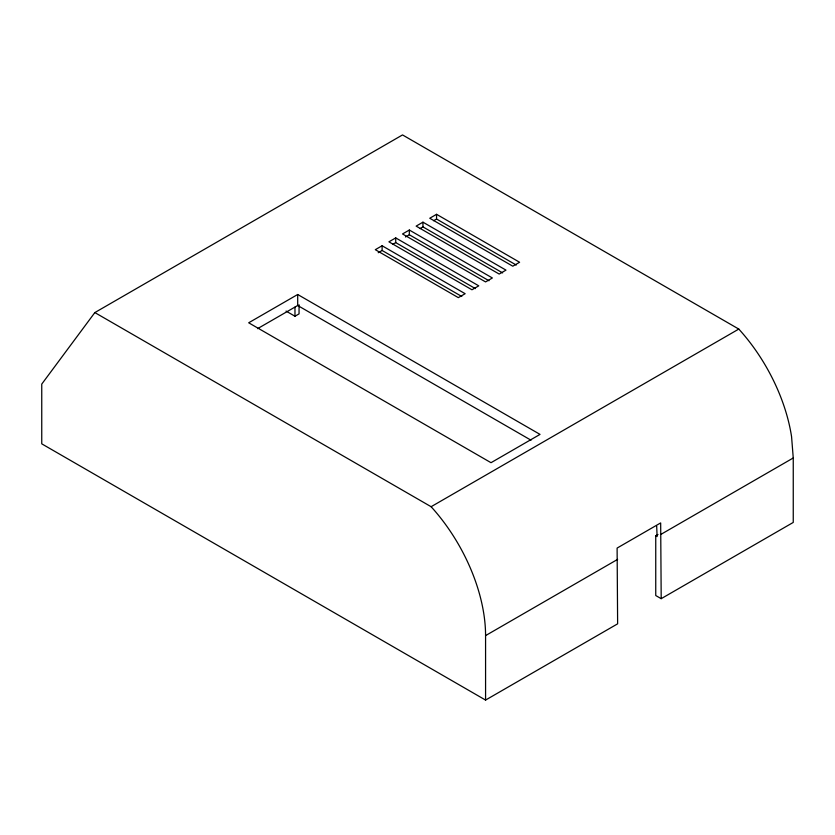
<?xml version="1.0" encoding="UTF-8"?>
<svg xmlns="http://www.w3.org/2000/svg" width="835" height="835" viewBox="0 0 835 835"><rect width="100%" height="100%" fill="white"/><g stroke="black" fill="none" stroke-linecap="round" stroke-linejoin="round"><path stroke-width="1.25" d="M661.195 598.674L793.25 522.428L793.25 457.977L791.57 436.695A131.022 75.641 60 0 0 738.798 329.073L402.522 134.926L94.846 312.572L41.75 384.1L41.75 443.834L485.573 700.074L617.629 623.828L617.107 548.073L660.673 522.919L661.195 598.674L655.746 595.532L655.746 535.799L658.001 534.494M297.698 294.494L248.684 322.79L491.011 462.694L540.026 434.398L297.698 294.494L297.698 305.495L531.008 440.191M382.106 245.761L375.301 249.686L458.342 297.636L465.147 293.701L382.106 245.761L382.106 250.469L461.786 296.477M395.717 237.902L388.912 241.826L471.952 289.776L478.768 285.841L395.717 237.902L395.717 242.609L475.397 288.618M409.327 230.032L402.522 233.967L485.573 281.917L492.379 277.982L409.327 230.032L409.327 234.75L489.007 280.758M422.948 222.173L416.143 226.108L499.184 274.057L505.989 270.123L422.948 222.173L422.948 226.89L502.628 272.899M436.559 214.313L429.754 218.248L512.794 266.198L519.61 262.263L436.559 214.313L436.559 219.031L516.239 265.039M378.213 252.723L382.106 250.469M392.805 244.3L395.717 242.609M405.445 236.994L409.327 234.75M420.026 228.581L422.948 226.89M433.647 220.722L436.559 219.031M257.598 328.646L297.698 305.495M286.061 311.09L294.974 316.235L299.055 313.877L299.055 304.775M94.846 312.572L431.111 506.709L738.798 329.073M485.573 700.074L485.573 635.612L617.629 559.377M661.195 534.223L793.25 457.977M655.746 535.799L657.114 536.581L656.686 526.133M294.974 307.134L294.974 316.235M431.111 506.709A131.022 75.641 60 0 1 485.573 635.612"/></g></svg>
